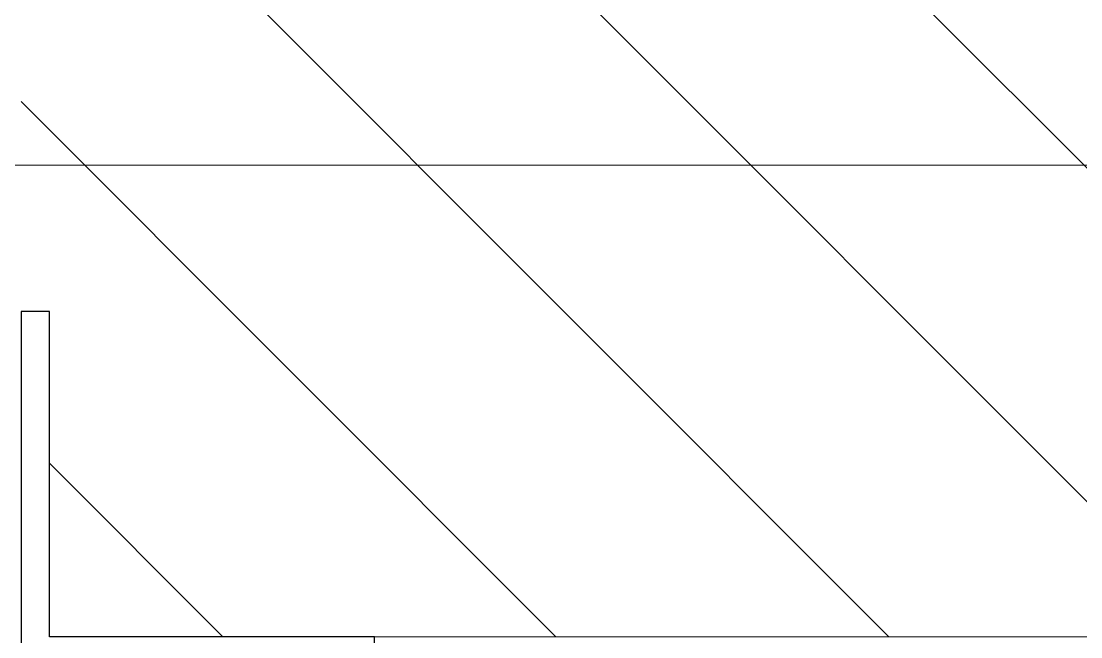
# Model space of a CAD drawing. Header units: millimetres. Extents: x -17017 to 628417, y -109036 to 199237.
# Drawn here: x 576510 to 576735, y -92434.6 to -92304 of the extents above; entities that cross this region are included whole.
import ezdxf

# ---------------------------------------------------------------- set-up
doc = ezdxf.new("R2010")
doc.units = ezdxf.units.MM
doc.linetypes.add('50_200_ШТРИХ_1Т_ш5_п1_п1_', pattern=[700.0000000000001, 500.0000000000001, -100, 0, -100])
for name, color, linetype, lineweight in [('A-GENM-____-MCUT', 7, 'Continuous', 25), ('A-GENM-____-OTLN-1', 7, 'Continuous', 25), ('A-WALL-____-MCUT-3', 7, 'Continuous', 9), ('A-WALL-____-PATT-1', 7, 'Continuous', 9), ('S-GRID-____-OTLN-1', 7, '50_200_ШТРИХ_1Т_ш5_п1_п1_', 9), ('стяжа', 7, 'Continuous', 30)]:
    doc.layers.add(name, color=color, linetype=linetype, lineweight=lineweight)

# ---------------------------------------------------------------- blocks, each defined once
blk = doc.blocks.new('Фахверк_СКБ_Уголок - 250_2700-27497298-АР1_План отверстий 3 этажа в осях 1-64_А-ГГ')
at = {"layer": 'A-GENM-____-MCUT'}
for p, q in [((130.9999999999925, -5.999999999986928), (124.9999999999923, -5.999999999986928)), ((124.9999999999923, -5.999999999986928), (124.9999999999923, -80.99999999998717)), ((130.9999999999925, -74.99999999998667), (130.9999999999925, -5.999999999986928)), ((199.9999999999924, -74.99999999998667), (130.9999999999925, -74.99999999998667)), ((199.9999999999924, -80.99999999998717), (199.9999999999924, -74.99999999998667))]:
    blk.add_line(p, q, dxfattribs=at)
blk = doc.blocks.new('3эт')
at = {"layer": 'S-GRID-____-OTLN-1', "color": 251, "ltscale": 0.6, "true_color": 0x636466}
blk.add_line((387845.1140554732, -88682.4141570726), (279101.9372466261, -88682.41415707226), dxfattribs=at)

msp = doc.modelspace()

# ---------------------------------------------------------------- hatches: boundary and pattern name
at = {"layer": 'A-WALL-____-PATT-1'}
h = msp.add_hatch(dxfattribs=at)
h.set_pattern_fill('FP_6', color=256, style=0, pattern_type=2)
h.set_pattern_definition([(135, (523510.0076678931, -90515.61427966315), (-35.35533905932738, -35.35533905932737), [])])
h.paths.add_polyline_path([(576520.2593888534, -92434.57232029592), (576860.0076678927, -92434.57232029592), (576860.0076678927, -92184.57232029598), (576516.0076678942, -92184.57232029598), (576516.0076678942, -92253.57232029592), (576510.0076678926, -92253.57232029592), (576510.0076678926, -92365.57232029592), (576516.0076678942, -92365.57232029592), (576516.0076678942, -92434.57232029592)], flags=0)
h.paths.add_polyline_path([(574635.0076678942, -92434.57232029592), (574704.0076678942, -92434.57232029592), (574704.0076678942, -92365.57232029592), (574710.0076678926, -92365.57232029592), (574710.0076678926, -92253.57232029592), (574704.0076678942, -92253.57232029592), (574704.0076678942, -92184.57232029592), (574360.0076678927, -92184.57232029592), (574360.0076678927, -92434.57232029592)], flags=0)

# ---------------------------------------------------------------- linework, layer by layer
at = {"layer": 'A-WALL-____-MCUT-3'}
msp.add_line((576585.0076678942, -92434.57232029592), (576860.0076678926, -92434.57232029592), dxfattribs=at)

# ---------------------------------------------------------------- block references
at = {"layer": 'A-GENM-____-OTLN-1'}
msp.add_blockref('Фахверк_СКБ_Уголок - 250_2700-27497298-АР1_План отверстий 3 этажа в осях 1-64_А-ГГ', (576385.0076678942, -92359.57232029598), dxfattribs=at)
at = {"layer": 'стяжа'}
msp.add_blockref('3эт', (239739.3002312762, -3652.158163222615), dxfattribs=at)

doc.saveas('drawing.dxf')
